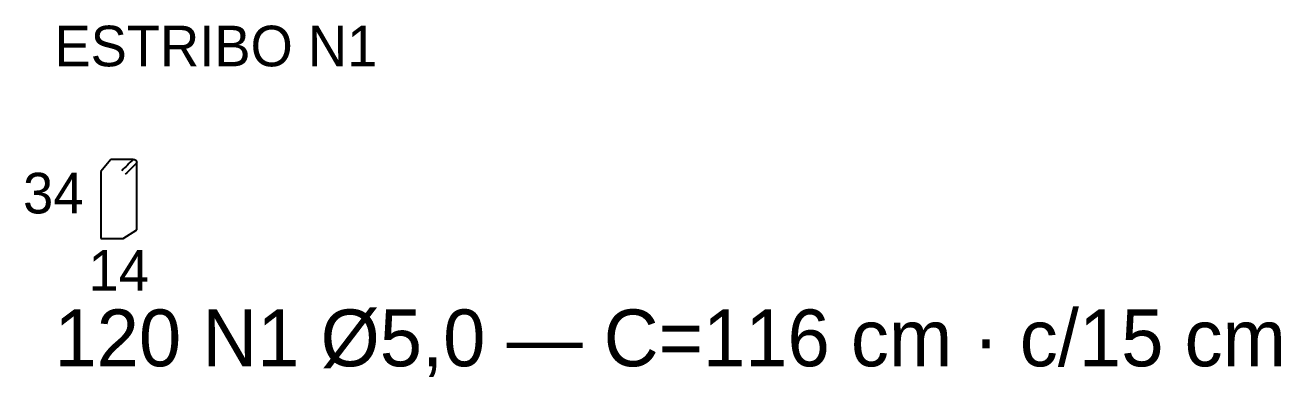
# Model space of a CAD drawing. Header units: millimetres. Extents: x 0 to 3648, y 0 to 594.
# Drawn here: x 2289.3 to 2397.2, y 321.1 to 351.4 of the extents above; entities that cross this region are included whole.
import ezdxf
from ezdxf.enums import TextEntityAlignment as Align

# ---------------------------------------------------------------- set-up
doc = ezdxf.new("R2010")
doc.units = ezdxf.units.MM
doc.layers.add('ESTRIBOS', color=30, linetype='CONTINUOUS')
doc.layers.add('TEXTOS', color=2, linetype='CONTINUOUS')

msp = doc.modelspace()

# ---------------------------------------------------------------- linework, layer by layer
at = {"layer": 'ESTRIBOS'}
for p, q in [((2296.64032, 339.81856), (2295.78496, 338.76012)), ((2298.55414, 339.81856), (2296.64032, 339.81856)), ((2297.81996, 339.08426), (2297.69752, 338.96188)), ((2297.94228, 339.20664), (2297.81996, 339.08426)), ((2298.0646, 339.32903), (2297.94228, 339.20664)), ((2298.18705, 339.45141), (2298.0646, 339.32903)), ((2298.3095, 339.57379), (2298.18705, 339.45141)), ((2298.37235, 339.02135), (2298.2499, 338.89896)), ((2298.43182, 339.69618), (2298.3095, 339.57379)), ((2298.49479, 339.14373), (2298.37235, 339.02135)), ((2298.55414, 339.81856), (2298.43182, 339.69618)), ((2298.61711, 339.2661), (2298.49479, 339.14373)), ((2298.55414, 339.81856), (2298.61649, 339.81502)), ((2298.61649, 339.81502), (2298.67758, 339.80278)), ((2298.73943, 339.38848), (2298.61711, 339.2661)), ((2298.67758, 339.80278), (2298.73518, 339.77903)), ((2298.73518, 339.77903), (2298.78501, 339.74162)), ((2298.86188, 339.51086), (2298.73943, 339.38848)), ((2298.78501, 339.74162), (2298.82232, 339.69189)), ((2298.82232, 339.69189), (2298.8461, 339.63431)), ((2298.8461, 339.63431), (2298.85825, 339.57315)), ((2298.85825, 339.57315), (2298.86188, 339.51086)), ((2298.86188, 337.59702), (2298.86188, 339.51086)), ((2295.78496, 338.76012), (2295.78496, 336.84627)), ((2297.69752, 338.96188), (2297.57507, 338.83949)), ((2298.00526, 338.6542), (2297.88281, 338.53181)), ((2298.12758, 338.77658), (2298.00526, 338.6542)), ((2298.2499, 338.89896), (2298.12758, 338.77658)), ((2298.86188, 335.68318), (2298.86188, 337.59702)), ((2295.78496, 336.84627), (2295.78496, 334.93241)), ((2295.78496, 334.93241), (2295.78496, 333.01857)), ((2298.86188, 333.76932), (2298.86188, 335.68318)), ((2297.69877, 333.01855), (2298.86188, 333.76932)), ((2295.78496, 333.01857), (2297.69877, 333.01855))]:
    msp.add_line(p, q, dxfattribs=at)

# ---------------------------------------------------------------- texts
at = {"layer": 'TEXTOS'}
for s, height, p in [('ESTRIBO N1', 3.49231, (2291.78493, 347.81856)), ('120 N1 Ø5,0 — C=116 cm · c/15 cm', 4.88718, (2291.78493, 322.01855))]:
    msp.add_text(s, height=height, dxfattribs=at).set_placement(p)
msp.add_text('34', height=3.49231, dxfattribs=at).set_placement((2294.28493, 335.16856), align=Align.RIGHT)
msp.add_text('14', height=3.49231, dxfattribs=at).set_placement((2297.32342, 328.51854), align=Align.CENTER)

doc.saveas('drawing.dxf')
